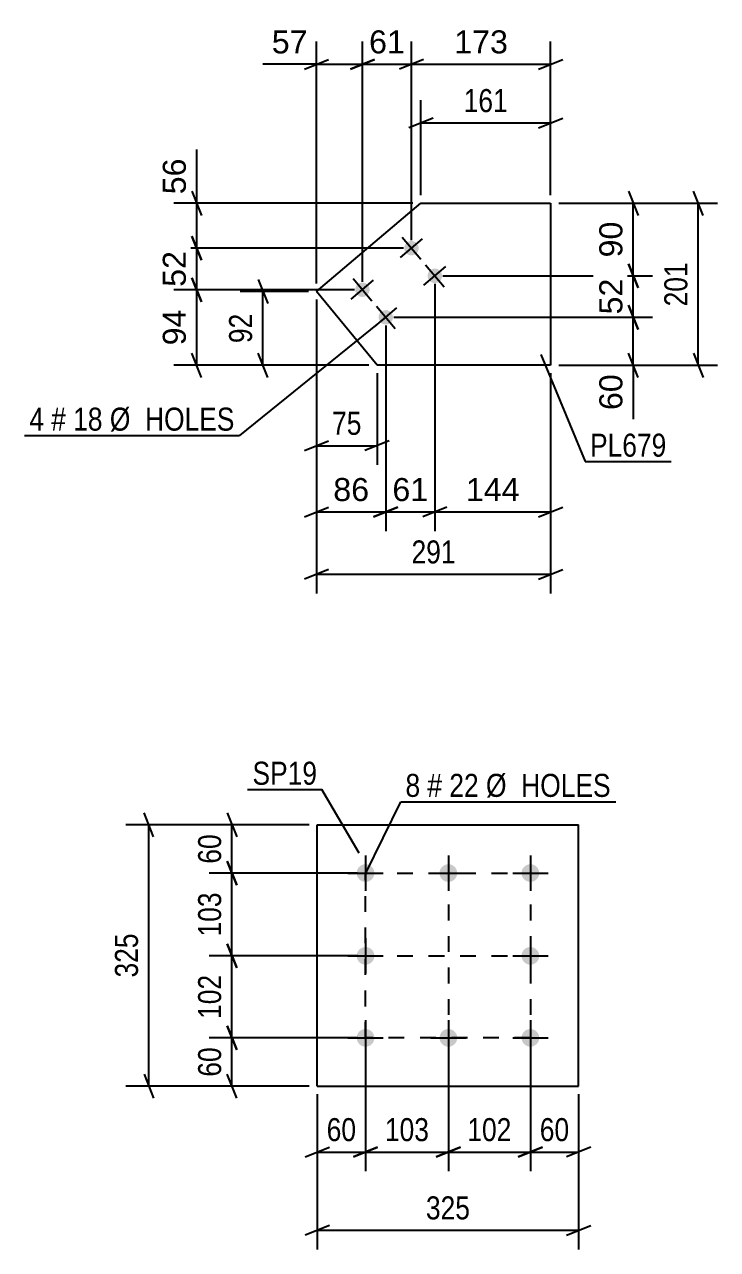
# Model space of a CAD drawing. Header units: millimetres. Extents: x 0 to 841, y 0 to 594.
# Drawn here: x 512 to 598.2, y 336.1 to 488.5 of the extents above; entities that cross this region are included whole.
import ezdxf

# ---------------------------------------------------------------- set-up
doc = ezdxf.new("R2010")
doc.units = ezdxf.units.MM
doc.linetypes.add('DXK_LINE_DOT2', pattern=[3.9198, 1.9599, -1.9599])
doc.styles.add('Arial', font='ARIAL.TTF', dxfattribs={"height": 0.2})
doc.styles.add('Arial Narrow', font='ARIALN.TTF', dxfattribs={"height": 0.2})

# ---------------------------------------------------------------- blocks, each defined once
blk = doc.blocks.new('Part-284934741-25628 - 25627')
at = {"color": 2, "linetype": 'Continuous'}
for p, q in [((548.3, 455.24), (561.28, 466.22)), ((561.28, 466.22), (577.41, 466.22)), ((577.41, 466.22), (577.41, 446.07)), ((555.82, 446.07), (548.3, 455.24)), ((577.41, 446.07), (555.82, 446.07))]:
    blk.add_line(p, q, dxfattribs=at)
blk = doc.blocks.new('Bolt-284934741-25629 - 25627')
at = {"linetype": 'Continuous'}
for points in [[(560.79, 461.22, -1), (559.42, 460.06, -1)], [(563.7, 457.79, -1), (562.32, 456.62, -1)], [(554.68, 456.05, -1), (553.31, 454.89, -1)], [(557.59, 452.62, -1), (556.22, 451.46, -1)]]:
    blk.add_hatch(color=1, dxfattribs=at).paths.add_polyline_path(points)
at = {"color": 1, "linetype": 'Continuous'}
for p, q in [((558.73, 459.48), (561.48, 461.8)), ((558.94, 462.01), (561.27, 459.27)), ((561.64, 456.04), (564.39, 458.37)), ((561.85, 458.58), (564.17, 455.83)), ((552.62, 454.31), (555.37, 456.64)), ((552.84, 456.85), (555.16, 454.1)), ((555.53, 450.88), (558.28, 453.2)), ((555.74, 453.41), (558.07, 450.66))]:
    blk.add_line(p, q, dxfattribs=at)
blk = doc.blocks.new('Part-284934741-25420 - 25419')
at = {"color": 2, "linetype": 'Continuous'}
for p, q in [((548.39, 356.4), (548.39, 388.9)), ((548.39, 388.9), (580.89, 388.9)), ((580.89, 356.4), (580.89, 388.9)), ((548.39, 356.4), (580.89, 356.4))]:
    blk.add_line(p, q, dxfattribs=at)
blk = doc.blocks.new('Bolt-284934741-25421 - 25419')
at = {"linetype": 'Continuous'}
for points in [[(554.39, 384, -1), (554.39, 381.8, -1)], [(564.69, 384, -1), (564.69, 381.8, -1)], [(574.89, 384, -1), (574.89, 381.8, -1)], [(554.39, 373.7, -1), (554.39, 371.5, -1)], [(574.89, 373.7, -1), (574.89, 371.5, -1)], [(554.39, 363.5, -1), (554.39, 361.3, -1)], [(564.69, 363.5, -1), (564.69, 361.3, -1)], [(574.89, 363.5, -1), (574.89, 361.3, -1)]]:
    blk.add_hatch(color=1, dxfattribs=at).paths.add_polyline_path(points)
at = {"color": 1, "linetype": 'Continuous'}
for p, q in [((554.39, 385.1), (554.39, 380.7)), ((564.69, 385.1), (564.69, 380.7)), ((574.89, 385.1), (574.89, 380.7)), ((552.19, 382.9), (556.59, 382.9)), ((562.49, 382.9), (566.89, 382.9)), ((572.69, 382.9), (577.09, 382.9)), ((554.39, 374.8), (554.39, 370.4)), ((574.89, 374.8), (574.89, 370.4)), ((552.19, 372.6), (556.59, 372.6)), ((572.69, 372.6), (577.09, 372.6)), ((554.39, 364.6), (554.39, 360.2)), ((564.69, 364.6), (564.69, 360.2)), ((574.89, 364.6), (574.89, 360.2)), ((552.19, 362.4), (556.59, 362.4)), ((562.49, 362.4), (566.89, 362.4)), ((572.69, 362.4), (577.09, 362.4))]:
    blk.add_line(p, q, dxfattribs=at)
blk = doc.blocks.new('Rectangle-284934741-32205 - 25419')
at = {"color": 1, "linetype": 'DXK_LINE_DOT2'}
blk.add_lwpolyline([(554.39, 382.9), (574.89, 382.9), (574.89, 362.4), (554.39, 362.4), (554.39, 382.9)], close=True, dxfattribs=at)
blk = doc.blocks.new('Line-284934741-32215 - 25419')
at = {"color": 1, "linetype": 'DXK_LINE_DOT2'}
blk.add_line((554.39, 372.6), (574.89, 372.6), dxfattribs=at)
blk = doc.blocks.new('Line-284934741-32222 - 25419')
at = {"color": 1, "linetype": 'DXK_LINE_DOT2'}
blk.add_line((564.69, 382.9), (564.69, 362.4), dxfattribs=at)
blk = doc.blocks.new('StraightDimension-284934741-26323 - 25627')
at = {"color": 7, "linetype": 'Continuous'}
for p, q in [((541.03, 456.74), (542.23, 453.74)), ((547.3, 455.24), (538.78, 455.24)), ((541.63, 446.07), (541.63, 455.24)), ((542.23, 444.57), (541.03, 447.57)), ((554.82, 446.07), (538.78, 446.07))]:
    blk.add_line(p, q, dxfattribs=at)
at = {"color": 0}
blk.add_wipeout([(540.88, 453.08), (536.68, 453.08), (536.68, 448.23), (540.88, 448.23)], dxfattribs=at)
at = {"color": 3, "style": 'Arial Narrow'}
blk.add_text('92', height=2.863, rotation=90.0002, dxfattribs=at).set_placement((540.28, 448.83))
blk = doc.blocks.new('StraightDimension-284934741-31784 - 25627')
at = {"color": 7, "linetype": 'Continuous'}
for p, q in [((563.01, 456.21), (563.01, 425.43)), ((556.9, 451.04), (556.9, 425.43)), ((555.4, 427.23), (558.4, 428.43)), ((564.51, 428.43), (561.51, 427.23)), ((556.9, 427.83), (563.01, 427.83))]:
    blk.add_line(p, q, dxfattribs=at)
at = {"color": 0}
blk.add_wipeout([(562.78, 428.58), (562.78, 432.78), (557.13, 432.78), (557.13, 428.58)], dxfattribs=at)
at = {"color": 3, "style": 'Arial'}
blk.add_text('61', height=2.865, dxfattribs=at).set_placement((557.73, 429.18))
blk = doc.blocks.new('StraightDimension-284934741-26333 - 25627')
at = {"color": 7, "linetype": 'Continuous'}
for p, q in [((548.3, 454.24), (548.3, 433.67)), ((555.82, 445.07), (555.82, 433.67)), ((546.8, 435.47), (549.8, 436.67)), ((548.3, 436.07), (555.82, 436.07)), ((557.32, 436.67), (554.32, 435.47))]:
    blk.add_line(p, q, dxfattribs=at)
at = {"color": 0}
blk.add_wipeout([(554.49, 436.82), (554.49, 441.02), (549.63, 441.02), (549.63, 436.82)], dxfattribs=at)
at = {"color": 3, "style": 'Arial Narrow'}
blk.add_text('75', height=2.863, dxfattribs=at).set_placement((550.23, 437.42))
blk = doc.blocks.new('StraightDimension-284934741-26337 - 25627')
at = {"color": 7, "linetype": 'Continuous'}
for p, q in [((561.28, 467.22), (561.28, 479.07)), ((577.41, 467.22), (577.41, 479.07)), ((562.78, 476.82), (559.78, 475.62)), ((561.28, 476.22), (577.41, 476.22)), ((575.91, 475.62), (578.91, 476.82))]:
    blk.add_line(p, q, dxfattribs=at)
at = {"color": 0}
blk.add_wipeout([(572.69, 476.97), (572.69, 481.17), (566, 481.17), (566, 476.97)], dxfattribs=at)
at = {"color": 3, "style": 'Arial Narrow'}
blk.add_text('161', height=2.863, dxfattribs=at).set_placement((566.6, 477.57))
blk = doc.blocks.new('StraightDimension-284934741-26329 - 25627')
at = {"color": 7, "linetype": 'Continuous'}
for p, q in [((596.36, 464.72), (595.16, 467.72)), ((578.41, 466.22), (598.16, 466.22)), ((595.76, 446.07), (595.76, 466.22)), ((595.16, 447.57), (596.36, 444.57)), ((578.41, 446.07), (598.16, 446.07))]:
    blk.add_line(p, q, dxfattribs=at)
at = {"color": 0}
blk.add_wipeout([(595.01, 459.49), (590.81, 459.49), (590.81, 452.8), (595.01, 452.8)], dxfattribs=at)
at = {"color": 3, "style": 'Arial Narrow'}
blk.add_text('201', height=2.863, rotation=90.0002, dxfattribs=at).set_placement((594.41, 453.4))
blk = doc.blocks.new('StraightDimension-284934741-26383 - 25627')
at = {"color": 7, "linetype": 'Continuous'}
for p, q in [((548.3, 454.24), (548.3, 417.67)), ((577.41, 445.07), (577.41, 417.67)), ((549.8, 420.67), (546.8, 419.47)), ((575.91, 419.47), (578.91, 420.67)), ((548.3, 420.07), (577.41, 420.07))]:
    blk.add_line(p, q, dxfattribs=at)
at = {"color": 0}
blk.add_wipeout([(566.2, 420.82), (566.2, 425.02), (559.51, 425.02), (559.51, 420.82)], dxfattribs=at)
at = {"color": 3, "style": 'Arial Narrow'}
blk.add_text('291', height=2.863, dxfattribs=at).set_placement((560.11, 421.42))
blk = doc.blocks.new('StraightDimension-284934741-31756 - 25627')
at = {"color": 7, "linetype": 'Continuous'}
for p, q in [((548.3, 456.24), (548.3, 486.37)), ((554, 456.47), (554, 486.37)), ((546.8, 482.92), (549.8, 484.12)), ((548.3, 483.52), (554, 483.52)), ((555.5, 484.12), (552.5, 482.92))]:
    blk.add_line(p, q, dxfattribs=at)
at = {"color": 0}
blk.add_wipeout([(547.78, 484.27), (547.78, 488.47), (542.13, 488.47), (542.13, 484.27)], dxfattribs=at)
at = {"color": 7, "linetype": 'Continuous'}
blk.add_line((548.3, 483.52), (541.6, 483.52), dxfattribs=at)
blk.add_line((548.3, 483.52), (541.6, 483.52), dxfattribs=at)
at = {"color": 3, "style": 'Arial'}
blk.add_text('57', height=2.865, dxfattribs=at).set_placement((542.73, 484.87))
blk = doc.blocks.new('StraightDimension-284934741-31681 - 25627')
at = {"color": 7, "linetype": 'Continuous'}
for p, q in [((532.79, 467.72), (533.99, 464.72)), ((560.28, 466.22), (530.54, 466.22)), ((533.39, 460.64), (533.39, 466.22)), ((533.99, 459.14), (532.79, 462.14)), ((559.11, 460.64), (530.54, 460.64))]:
    blk.add_line(p, q, dxfattribs=at)
at = {"color": 0}
blk.add_wipeout([(532.64, 472.39), (528.44, 472.39), (528.44, 466.74), (532.64, 466.74)], dxfattribs=at)
at = {"color": 7, "linetype": 'Continuous'}
blk.add_line((533.39, 466.22), (533.39, 472.92), dxfattribs=at)
blk.add_line((533.39, 466.22), (533.39, 472.92), dxfattribs=at)
at = {"color": 3, "style": 'Arial'}
blk.add_text('56', height=2.865, rotation=90.0002, dxfattribs=at).set_placement((532.04, 467.34))
blk = doc.blocks.new('StraightDimension-284934741-31682 - 25627')
at = {"color": 7, "linetype": 'Continuous'}
for p, q in [((532.79, 462.14), (533.99, 459.14)), ((559.11, 460.64), (530.54, 460.64)), ((533.39, 455.47), (533.39, 460.64)), ((533.99, 453.97), (532.79, 456.97)), ((553, 455.47), (530.54, 455.47))]:
    blk.add_line(p, q, dxfattribs=at)
at = {"color": 0}
blk.add_wipeout([(532.64, 460.88), (528.44, 460.88), (528.44, 455.23), (532.64, 455.23)], dxfattribs=at)
at = {"color": 3, "style": 'Arial'}
blk.add_text('52', height=2.865, rotation=90.0002, dxfattribs=at).set_placement((532.04, 455.83))
blk = doc.blocks.new('StraightDimension-284934741-31683 - 25627')
at = {"color": 7, "linetype": 'Continuous'}
for p, q in [((532.79, 456.97), (533.99, 453.97)), ((553, 455.47), (530.54, 455.47)), ((533.39, 446.07), (533.39, 455.47)), ((533.99, 444.57), (532.79, 447.57)), ((554.82, 446.07), (530.54, 446.07))]:
    blk.add_line(p, q, dxfattribs=at)
at = {"color": 0}
blk.add_wipeout([(532.64, 453.6), (528.44, 453.6), (528.44, 447.95), (532.64, 447.95)], dxfattribs=at)
at = {"color": 3, "style": 'Arial'}
blk.add_text('94', height=2.865, rotation=90.0002, dxfattribs=at).set_placement((532.04, 448.55))
blk = doc.blocks.new('StraightDimension-284934741-31785 - 25627')
at = {"color": 7, "linetype": 'Continuous'}
for p, q in [((548.3, 454.24), (548.3, 425.43)), ((556.9, 451.04), (556.9, 425.43)), ((546.8, 427.23), (549.8, 428.43)), ((558.4, 428.43), (555.4, 427.23)), ((548.3, 427.83), (556.9, 427.83))]:
    blk.add_line(p, q, dxfattribs=at)
at = {"color": 0}
blk.add_wipeout([(555.43, 428.58), (555.43, 432.78), (549.78, 432.78), (549.78, 428.58)], dxfattribs=at)
at = {"color": 3, "style": 'Arial'}
blk.add_text('86', height=2.865, dxfattribs=at).set_placement((550.38, 429.18))
blk = doc.blocks.new('StraightDimension-284934741-31732 - 25627')
at = {"color": 7, "linetype": 'Continuous'}
for p, q in [((587.08, 467.72), (588.28, 464.72)), ((578.41, 466.22), (590.08, 466.22)), ((587.68, 457.21), (587.68, 466.22)), ((564.01, 457.21), (590.08, 457.21)), ((588.28, 455.71), (587.08, 458.71))]:
    blk.add_line(p, q, dxfattribs=at)
at = {"color": 0}
blk.add_wipeout([(586.93, 464.54), (582.73, 464.54), (582.73, 458.89), (586.93, 458.89)], dxfattribs=at)
at = {"color": 3, "style": 'Arial'}
blk.add_text('90', height=2.865, rotation=90.0002, dxfattribs=at).set_placement((586.33, 459.49))
blk = doc.blocks.new('StraightDimension-284934741-31733 - 25627')
at = {"color": 7, "linetype": 'Continuous'}
for p, q in [((564.01, 457.21), (590.08, 457.21)), ((587.08, 458.71), (588.28, 455.71)), ((587.68, 452.04), (587.68, 457.21)), ((588.28, 450.54), (587.08, 453.54)), ((557.9, 452.04), (590.08, 452.04))]:
    blk.add_line(p, q, dxfattribs=at)
at = {"color": 0}
blk.add_wipeout([(586.93, 457.45), (582.73, 457.45), (582.73, 451.8), (586.93, 451.8)], dxfattribs=at)
at = {"color": 3, "style": 'Arial'}
blk.add_text('52', height=2.865, rotation=90.0002, dxfattribs=at).set_placement((586.33, 452.4))
blk = doc.blocks.new('StraightDimension-284934741-31734 - 25627')
at = {"color": 7, "linetype": 'Continuous'}
for p, q in [((587.08, 453.54), (588.28, 450.54)), ((557.9, 452.04), (590.08, 452.04)), ((587.68, 446.07), (587.68, 452.04)), ((588.28, 444.57), (587.08, 447.57)), ((578.41, 446.07), (590.08, 446.07))]:
    blk.add_line(p, q, dxfattribs=at)
at = {"color": 0}
blk.add_wipeout([(586.93, 445.55), (582.73, 445.55), (582.73, 439.9), (586.93, 439.9)], dxfattribs=at)
at = {"color": 7, "linetype": 'Continuous'}
blk.add_line((587.68, 446.07), (587.68, 439.37), dxfattribs=at)
blk.add_line((587.68, 446.07), (587.68, 439.37), dxfattribs=at)
at = {"color": 3, "style": 'Arial'}
blk.add_text('60', height=2.865, rotation=90.0002, dxfattribs=at).set_placement((586.33, 440.5))
blk = doc.blocks.new('StraightDimension-284934741-31754 - 25627')
at = {"color": 7, "linetype": 'Continuous'}
for p, q in [((560.11, 461.64), (560.11, 486.37)), ((577.41, 467.22), (577.41, 486.37)), ((561.61, 484.12), (558.61, 482.92)), ((560.11, 483.52), (577.41, 483.52)), ((575.91, 482.92), (578.91, 484.12))]:
    blk.add_line(p, q, dxfattribs=at)
at = {"color": 0}
blk.add_wipeout([(572.69, 484.27), (572.69, 488.47), (564.82, 488.47), (564.82, 484.27)], dxfattribs=at)
at = {"color": 3, "style": 'Arial'}
blk.add_text('173', height=2.865, dxfattribs=at).set_placement((565.42, 484.87))
blk = doc.blocks.new('StraightDimension-284934741-31755 - 25627')
at = {"color": 7, "linetype": 'Continuous'}
for p, q in [((554, 456.47), (554, 486.37)), ((560.11, 461.64), (560.11, 486.37)), ((552.5, 482.92), (555.5, 484.12)), ((554, 483.52), (560.11, 483.52)), ((561.61, 484.12), (558.61, 482.92))]:
    blk.add_line(p, q, dxfattribs=at)
at = {"color": 0}
blk.add_wipeout([(559.88, 484.27), (559.88, 488.47), (554.23, 488.47), (554.23, 484.27)], dxfattribs=at)
at = {"color": 3, "style": 'Arial'}
blk.add_text('61', height=2.865, dxfattribs=at).set_placement((554.83, 484.87))
blk = doc.blocks.new('StraightDimension-284934741-31783 - 25627')
at = {"color": 7, "linetype": 'Continuous'}
for p, q in [((563.01, 456.21), (563.01, 425.43)), ((577.41, 445.07), (577.41, 425.43)), ((564.51, 428.43), (561.51, 427.23)), ((575.91, 427.23), (578.91, 428.43)), ((563.01, 427.83), (577.41, 427.83))]:
    blk.add_line(p, q, dxfattribs=at)
at = {"color": 0}
blk.add_wipeout([(574.14, 428.58), (574.14, 432.78), (566.27, 432.78), (566.27, 428.58)], dxfattribs=at)
at = {"color": 3, "style": 'Arial'}
blk.add_text('144', height=2.865, dxfattribs=at).set_placement((566.87, 429.18))
blk = doc.blocks.new('StraightDimension-284934741-26015 - 25419')
at = {"color": 7, "linetype": 'Continuous'}
for p, q in [((537.18, 390.4), (538.38, 387.4)), ((547.39, 388.9), (534.93, 388.9)), ((537.78, 382.9), (537.78, 388.9)), ((538.38, 381.4), (537.18, 384.4)), ((553.39, 382.9), (534.93, 382.9))]:
    blk.add_line(p, q, dxfattribs=at)
at = {"color": 0}
blk.add_wipeout([(537.03, 388.33), (532.83, 388.33), (532.83, 383.47), (537.03, 383.47)], dxfattribs=at)
at = {"color": 3, "style": 'Arial Narrow'}
blk.add_text('60', height=2.863, rotation=90.0002, dxfattribs=at).set_placement((536.43, 384.07))
blk = doc.blocks.new('StraightDimension-284934741-33374 - 25419')
at = {"color": 7, "linetype": 'Continuous'}
for p, q in [((554.39, 361.4), (554.39, 345.8)), ((564.69, 361.4), (564.69, 345.8)), ((552.89, 347.6), (555.89, 348.8)), ((554.39, 348.2), (564.69, 348.2)), ((566.19, 348.8), (563.19, 347.6))]:
    blk.add_line(p, q, dxfattribs=at)
at = {"color": 0}
blk.add_wipeout([(562.88, 348.95), (562.88, 353.15), (556.2, 353.15), (556.2, 348.95)], dxfattribs=at)
at = {"color": 3, "style": 'Arial Narrow'}
blk.add_text('103', height=2.863, dxfattribs=at).set_placement((556.8, 349.55))
blk = doc.blocks.new('StraightDimension-284934741-26031 - 25419')
at = {"color": 7, "linetype": 'Continuous'}
for p, q in [((528.04, 387.4), (526.84, 390.4)), ((547.39, 388.9), (524.59, 388.9)), ((527.44, 356.4), (527.44, 388.9)), ((526.84, 357.9), (528.04, 354.9)), ((547.39, 356.4), (524.59, 356.4))]:
    blk.add_line(p, q, dxfattribs=at)
at = {"color": 0}
blk.add_wipeout([(526.69, 375.99), (522.49, 375.99), (522.49, 369.31), (526.69, 369.31)], dxfattribs=at)
at = {"color": 3, "style": 'Arial Narrow'}
blk.add_text('325', height=2.863, rotation=90.0002, dxfattribs=at).set_placement((526.09, 369.91))
blk = doc.blocks.new('StraightDimension-284934741-26018 - 25419')
at = {"color": 7, "linetype": 'Continuous'}
for p, q in [((537.18, 363.9), (538.38, 360.9)), ((553.39, 362.4), (534.93, 362.4)), ((537.78, 356.4), (537.78, 362.4)), ((538.38, 354.9), (537.18, 357.9)), ((547.39, 356.4), (534.93, 356.4))]:
    blk.add_line(p, q, dxfattribs=at)
at = {"color": 0}
blk.add_wipeout([(537.03, 361.83), (532.83, 361.83), (532.83, 356.97), (537.03, 356.97)], dxfattribs=at)
at = {"color": 3, "style": 'Arial Narrow'}
blk.add_text('60', height=2.863, rotation=90.0002, dxfattribs=at).set_placement((536.43, 357.57))
blk = doc.blocks.new('StraightDimension-284934741-26035 - 25419')
at = {"color": 7, "linetype": 'Continuous'}
for p, q in [((574.89, 361.4), (574.89, 345.8)), ((580.89, 355.4), (580.89, 345.8)), ((573.39, 347.6), (576.39, 348.8)), ((574.89, 348.2), (580.89, 348.2)), ((582.39, 348.8), (579.39, 347.6))]:
    blk.add_line(p, q, dxfattribs=at)
at = {"color": 0}
blk.add_wipeout([(580.32, 348.95), (580.32, 353.15), (575.46, 353.15), (575.46, 348.95)], dxfattribs=at)
at = {"color": 3, "style": 'Arial Narrow'}
blk.add_text('60', height=2.863, dxfattribs=at).set_placement((576.06, 349.55))
blk = doc.blocks.new('StraightDimension-284934741-26038 - 25419')
at = {"color": 7, "linetype": 'Continuous'}
for p, q in [((554.39, 361.4), (554.39, 345.8)), ((548.39, 355.4), (548.39, 345.8)), ((546.89, 347.6), (549.89, 348.8)), ((548.39, 348.2), (554.39, 348.2)), ((555.89, 348.8), (552.89, 347.6))]:
    blk.add_line(p, q, dxfattribs=at)
at = {"color": 0}
blk.add_wipeout([(553.82, 348.95), (553.82, 353.15), (548.96, 353.15), (548.96, 348.95)], dxfattribs=at)
at = {"color": 3, "style": 'Arial Narrow'}
blk.add_text('60', height=2.863, dxfattribs=at).set_placement((549.56, 349.55))
blk = doc.blocks.new('StraightDimension-284934741-26051 - 25419')
at = {"color": 7, "linetype": 'Continuous'}
for p, q in [((548.39, 355.4), (548.39, 336.07)), ((580.89, 355.4), (580.89, 336.07)), ((549.89, 339.07), (546.89, 337.87)), ((548.39, 338.47), (580.89, 338.47)), ((579.39, 337.87), (582.39, 339.07))]:
    blk.add_line(p, q, dxfattribs=at)
at = {"color": 0}
blk.add_wipeout([(567.98, 339.22), (567.98, 343.42), (561.3, 343.42), (561.3, 339.22)], dxfattribs=at)
at = {"color": 3, "style": 'Arial Narrow'}
blk.add_text('325', height=2.863, dxfattribs=at).set_placement((561.9, 339.82))
blk = doc.blocks.new('StraightDimension-284934741-33370 - 25419')
at = {"color": 7, "linetype": 'Continuous'}
for p, q in [((537.18, 374.1), (538.38, 371.1)), ((553.39, 372.6), (534.93, 372.6)), ((537.78, 362.4), (537.78, 372.6)), ((538.38, 360.9), (537.18, 363.9)), ((553.39, 362.4), (534.93, 362.4))]:
    blk.add_line(p, q, dxfattribs=at)
at = {"color": 0}
blk.add_wipeout([(537.03, 370.84), (532.83, 370.84), (532.83, 364.16), (537.03, 364.16)], dxfattribs=at)
at = {"color": 3, "style": 'Arial Narrow'}
blk.add_text('102', height=2.863, rotation=90.0002, dxfattribs=at).set_placement((536.43, 364.76))
blk = doc.blocks.new('StraightDimension-284934741-33372 - 25419')
at = {"color": 7, "linetype": 'Continuous'}
for p, q in [((537.18, 384.4), (538.38, 381.4)), ((553.39, 382.9), (534.93, 382.9)), ((537.78, 372.6), (537.78, 382.9)), ((538.38, 371.1), (537.18, 374.1)), ((553.39, 372.6), (534.93, 372.6))]:
    blk.add_line(p, q, dxfattribs=at)
at = {"color": 0}
blk.add_wipeout([(537.03, 381.09), (532.83, 381.09), (532.83, 374.41), (537.03, 374.41)], dxfattribs=at)
at = {"color": 3, "style": 'Arial Narrow'}
blk.add_text('103', height=2.863, rotation=90.0002, dxfattribs=at).set_placement((536.43, 375.01))
blk = doc.blocks.new('StraightDimension-284934741-33376 - 25419')
at = {"color": 7, "linetype": 'Continuous'}
for p, q in [((564.69, 361.4), (564.69, 345.8)), ((574.89, 361.4), (574.89, 345.8)), ((563.19, 347.6), (566.19, 348.8)), ((564.69, 348.2), (574.89, 348.2)), ((576.39, 348.8), (573.39, 347.6))]:
    blk.add_line(p, q, dxfattribs=at)
at = {"color": 0}
blk.add_wipeout([(573.13, 348.95), (573.13, 353.15), (566.45, 353.15), (566.45, 348.95)], dxfattribs=at)
at = {"color": 3, "style": 'Arial Narrow'}
blk.add_text('102', height=2.863, dxfattribs=at).set_placement((567.05, 349.55))
blk = doc.blocks.new('Mark-284934741-27230 - 25627')
at = {"color": 0}
blk.add_wipeout([(591.81, 434.7), (591.81, 437.7), (582.31, 437.7), (582.31, 434.7)], dxfattribs=at)
blk.add_wipeout([(591.81, 434.7), (591.81, 437.7), (582.31, 437.7), (582.31, 434.7)], dxfattribs=at)
at = {"color": 30, "linetype": 'Continuous'}
for p, q in [((576.17, 447.4), (581.71, 434.1)), ((581.71, 434.1), (592.41, 434.1))]:
    blk.add_line(p, q, dxfattribs=at)
at = {"color": 3, "style": 'Arial Narrow'}
blk.add_text('PL679', height=2.863, dxfattribs=at).set_placement((582.31, 434.7))
blk = doc.blocks.new('Mark-284934741-27233 - 25627')
at = {"color": 0}
for points in [[(514.41, 437.94), (514.41, 440.94), (512.58, 440.94), (512.58, 437.94)], [(517.13, 437.94), (517.13, 440.94), (515.31, 440.94), (515.31, 437.94)], [(521.69, 437.94), (521.69, 440.94), (518.03, 440.94), (518.03, 437.94)], [(538.12, 437.94), (538.12, 440.94), (522.59, 440.94), (522.59, 437.94)]]:
    blk.add_wipeout(points, dxfattribs=at)
for points in [[(514.41, 437.94), (514.41, 440.94), (512.58, 440.94), (512.58, 437.94)], [(517.13, 437.94), (517.13, 440.94), (515.31, 440.94), (515.31, 437.94)], [(521.69, 437.94), (521.69, 440.94), (518.03, 440.94), (518.03, 437.94)], [(538.12, 437.94), (538.12, 440.94), (522.59, 440.94), (522.59, 437.94)]]:
    blk.add_wipeout(points, dxfattribs=at)
at = {"color": 7, "linetype": 'Continuous'}
for p in [(556.9, 452.04), (511.98, 437.34)]:
    blk.add_line(p, (538.72, 437.34), dxfattribs=at)
at = {"color": 3, "style": 'Arial Narrow'}
for s, height, p in [('4', 2.86, (512.58, 437.94)), ('#', 2.86, (515.31, 437.94)), ('18', 2.863, (518.03, 437.94)), ('Ø  HOLES', 2.863, (522.59, 437.94))]:
    blk.add_text(s, height=height, dxfattribs=at).set_placement(p)
blk = doc.blocks.new('Mark-284934741-27155 - 25419')
at = {"color": 0}
blk.add_wipeout([(548.36, 393.89), (548.36, 396.89), (540.33, 396.89), (540.33, 393.89)], dxfattribs=at)
blk.add_wipeout([(548.36, 393.89), (548.36, 396.89), (540.33, 396.89), (540.33, 393.89)], dxfattribs=at)
at = {"color": 30, "linetype": 'Continuous'}
for p in [(539.73, 393.29), (553.59, 385.39)]:
    blk.add_line(p, (548.96, 393.29), dxfattribs=at)
at = {"color": 3, "style": 'Arial Narrow'}
blk.add_text('SP19', height=2.863, dxfattribs=at).set_placement((540.33, 393.89))
blk = doc.blocks.new('Mark-284934741-27158 - 25419')
at = {"color": 0}
for points in [[(561.18, 392.38), (561.18, 395.38), (559.36, 395.38), (559.36, 392.38)], [(563.91, 392.38), (563.91, 395.38), (562.08, 395.38), (562.08, 392.38)], [(568.47, 392.38), (568.47, 395.38), (564.81, 395.38), (564.81, 392.38)], [(584.9, 392.38), (584.9, 395.38), (569.37, 395.38), (569.37, 392.38)]]:
    blk.add_wipeout(points, dxfattribs=at)
for points in [[(561.18, 392.38), (561.18, 395.38), (559.36, 395.38), (559.36, 392.38)], [(563.91, 392.38), (563.91, 395.38), (562.08, 395.38), (562.08, 392.38)], [(568.47, 392.38), (568.47, 395.38), (564.81, 395.38), (564.81, 392.38)], [(584.9, 392.38), (584.9, 395.38), (569.37, 395.38), (569.37, 392.38)]]:
    blk.add_wipeout(points, dxfattribs=at)
at = {"color": 7, "linetype": 'Continuous'}
for p, q in [((554.39, 382.82), (558.76, 391.78)), ((558.76, 391.78), (585.5, 391.78))]:
    blk.add_line(p, q, dxfattribs=at)
at = {"color": 3, "style": 'Arial Narrow'}
for s, height, p in [('8', 2.86, (559.36, 392.38)), ('#', 2.86, (562.08, 392.38)), ('22', 2.863, (564.81, 392.38)), ('Ø  HOLES', 2.863, (569.37, 392.38))]:
    blk.add_text(s, height=height, dxfattribs=at).set_placement(p)

msp = doc.modelspace()

# ---------------------------------------------------------------- block references
for name in ['StraightDimension-284934741-26337 - 25627', 'Part-284934741-25628 - 25627', 'Bolt-284934741-25629 - 25627', 'Part-284934741-25420 - 25419', 'Bolt-284934741-25421 - 25419', 'Rectangle-284934741-32205 - 25419', 'Line-284934741-32222 - 25419', 'Line-284934741-32215 - 25419']:
    msp.add_blockref(name, (0, 0))

# ---------------------------------------------------------------- next in the draw order: block references
for name in ['StraightDimension-284934741-26329 - 25627', 'StraightDimension-284934741-26323 - 25627', 'Mark-284934741-27158 - 25419', 'StraightDimension-284934741-26015 - 25419', 'StraightDimension-284934741-33374 - 25419', 'StraightDimension-284934741-26035 - 25419']:
    msp.add_blockref(name, (0, 0))

# ---------------------------------------------------------------- next in the draw order: block references
for name in ['StraightDimension-284934741-31784 - 25627', 'StraightDimension-284934741-26031 - 25419']:
    msp.add_blockref(name, (0, 0))

# ---------------------------------------------------------------- next in the draw order: block references
for name in ['StraightDimension-284934741-31756 - 25627', 'StraightDimension-284934741-31732 - 25627', 'StraightDimension-284934741-26333 - 25627', 'Mark-284934741-27155 - 25419', 'StraightDimension-284934741-26018 - 25419']:
    msp.add_blockref(name, (0, 0))

# ---------------------------------------------------------------- next in the draw order: block references
for name in ['StraightDimension-284934741-31681 - 25627', 'StraightDimension-284934741-26383 - 25627', 'StraightDimension-284934741-26038 - 25419']:
    msp.add_blockref(name, (0, 0))

# ---------------------------------------------------------------- next in the draw order: block references
for name in ['StraightDimension-284934741-31682 - 25627', 'StraightDimension-284934741-33370 - 25419', 'StraightDimension-284934741-26051 - 25419']:
    msp.add_blockref(name, (0, 0))

# ---------------------------------------------------------------- next in the draw order: block references
for name in ['StraightDimension-284934741-31754 - 25627', 'StraightDimension-284934741-31683 - 25627', 'StraightDimension-284934741-33372 - 25419', 'StraightDimension-284934741-33376 - 25419']:
    msp.add_blockref(name, (0, 0))

# ---------------------------------------------------------------- next in the draw order: block references
msp.add_blockref('StraightDimension-284934741-31785 - 25627', (0, 0))

# ---------------------------------------------------------------- next in the draw order: block references
for name in ['StraightDimension-284934741-31733 - 25627', 'Mark-284934741-27233 - 25627']:
    msp.add_blockref(name, (0, 0))

# ---------------------------------------------------------------- next in the draw order: block references
for name in ['StraightDimension-284934741-31755 - 25627', 'StraightDimension-284934741-31734 - 25627']:
    msp.add_blockref(name, (0, 0))

# ---------------------------------------------------------------- next in the draw order: block references
msp.add_blockref('StraightDimension-284934741-31783 - 25627', (0, 0))

# ---------------------------------------------------------------- next in the draw order: block references
msp.add_blockref('Mark-284934741-27230 - 25627', (0, 0))

doc.saveas('drawing.dxf')
